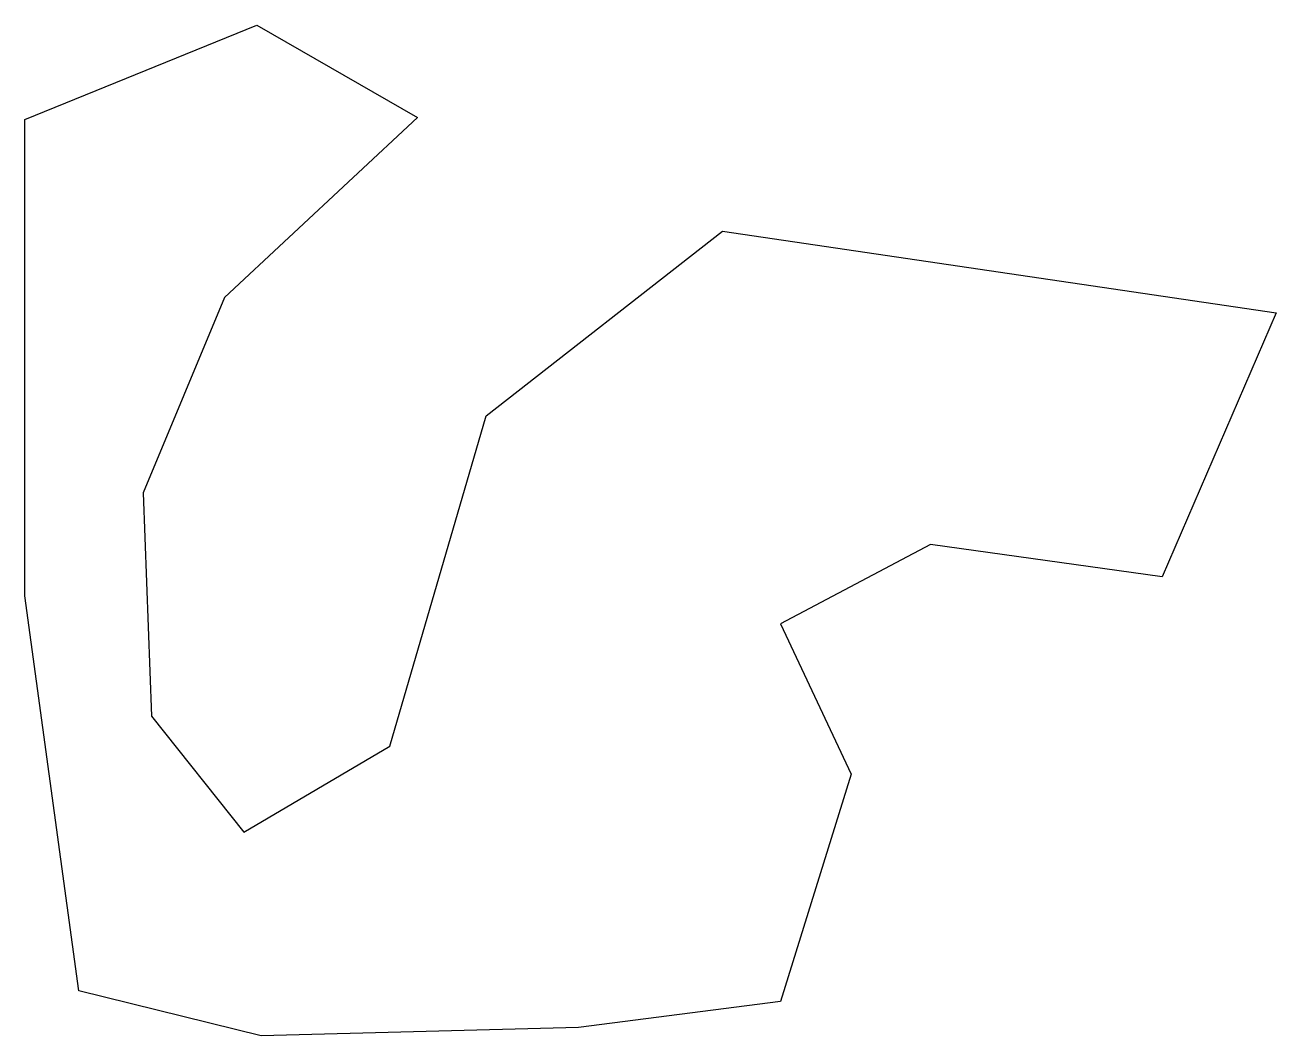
# Model space of a CAD drawing. Extents: x 6 to 139, y 4 to 111.
import ezdxf

# ---------------------------------------------------------------- set-up
doc = ezdxf.new("R2010")
doc.units = 0
doc.header["$MEASUREMENT"] = 0
doc.layers.add('MODELSKETCH_VISIBLE', color=7, linetype='CONTINUOUS')

msp = doc.modelspace()

# ---------------------------------------------------------------- linework, layer by layer
at = {"layer": 'MODELSKETCH_VISIBLE'}
for p, q in [((5.77, 101.22), (30.41, 111.25)), ((30.41, 111.25), (47.52, 101.44)), ((5.77, 50.57), (5.77, 101.22)), ((47.52, 101.44), (26.99, 82.28)), ((54.82, 69.73), (79.92, 89.35)), ((79.92, 89.35), (138.78, 80.68)), ((26.99, 82.28), (18.32, 61.52)), ((138.78, 80.68), (126.69, 52.62)), ((44.56, 34.6), (54.82, 69.73)), ((18.32, 61.52), (19.23, 37.79)), ((102.05, 56.05), (86.08, 47.6)), ((126.69, 52.62), (102.05, 56.05)), ((11.48, 8.59), (5.77, 50.57)), ((86.08, 47.6), (93.61, 31.64)), ((19.23, 37.79), (29.04, 25.48)), ((29.04, 25.48), (44.56, 34.6)), ((93.61, 31.64), (86.08, 7.45)), ((30.87, 3.8), (11.48, 8.59)), ((86.08, 7.45), (64.63, 4.71)), ((64.63, 4.71), (30.87, 3.8))]:
    msp.add_line(p, q, dxfattribs=at)

doc.saveas('drawing.dxf')
